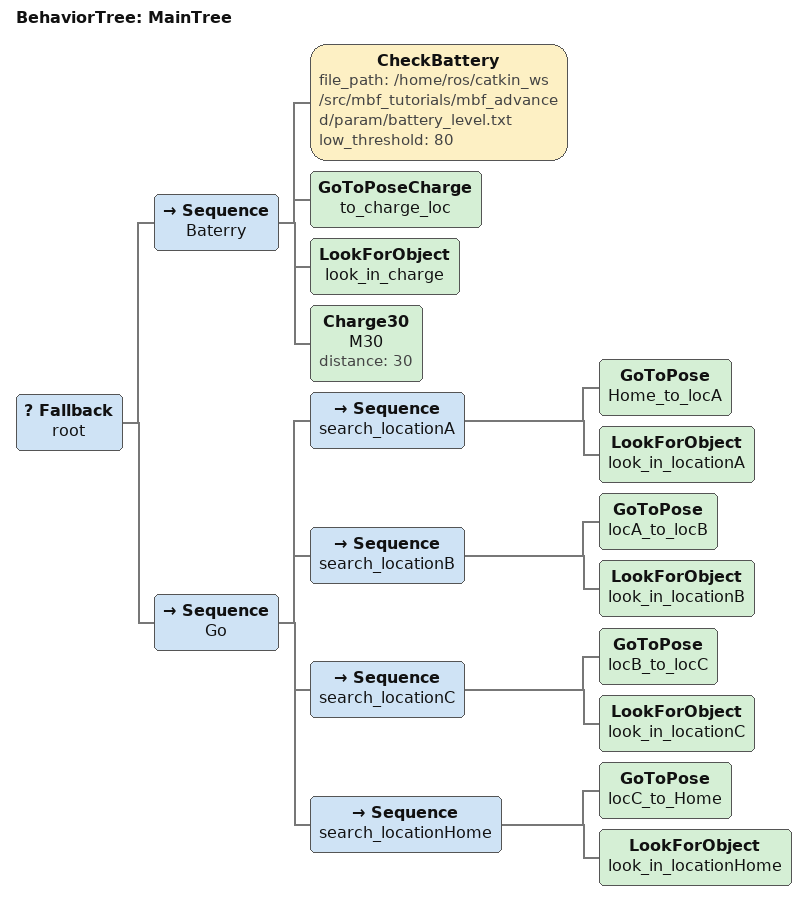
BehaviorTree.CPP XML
<root main_tree_to_execute = "MainTree" >
    <BehaviorTree ID="MainTree">
        <Fallback name="root">

            <Sequence name="Baterry">
                <CheckBattery file_path="/home/ros/catkin_ws/src/mbf_tutorials/mbf_advanced/param/battery_level.txt" low_threshold="80"/>
                <GoToPoseCharge       name="to_charge_loc"   />
                <LookForObject  name="look_in_charge"/>
                <Charge30      name="M30" distance="30"  />
            </Sequence>

            <Sequence name="Go">
                <Sequence name="search_locationA">
                    <GoToPose       name="Home_to_locA"   />
                    <LookForObject  name="look_in_locationA"/>
                </Sequence>
                <Sequence name="search_locationB">
                    <GoToPose       name="locA_to_locB" />
                    <LookForObject  name="look_in_locationB"/>
                </Sequence>
                <Sequence name="search_locationC">
                    <GoToPose       name="locB_to_locC" />
                    <LookForObject  name="look_in_locationC"/>
                </Sequence>
                <Sequence name="search_locationHome">
                    <GoToPose       name="locC_to_Home" />
                    <LookForObject  name="look_in_locationHome"/>
                </Sequence>
            </Sequence>
        </Fallback>
    </BehaviorTree>
 </root>
